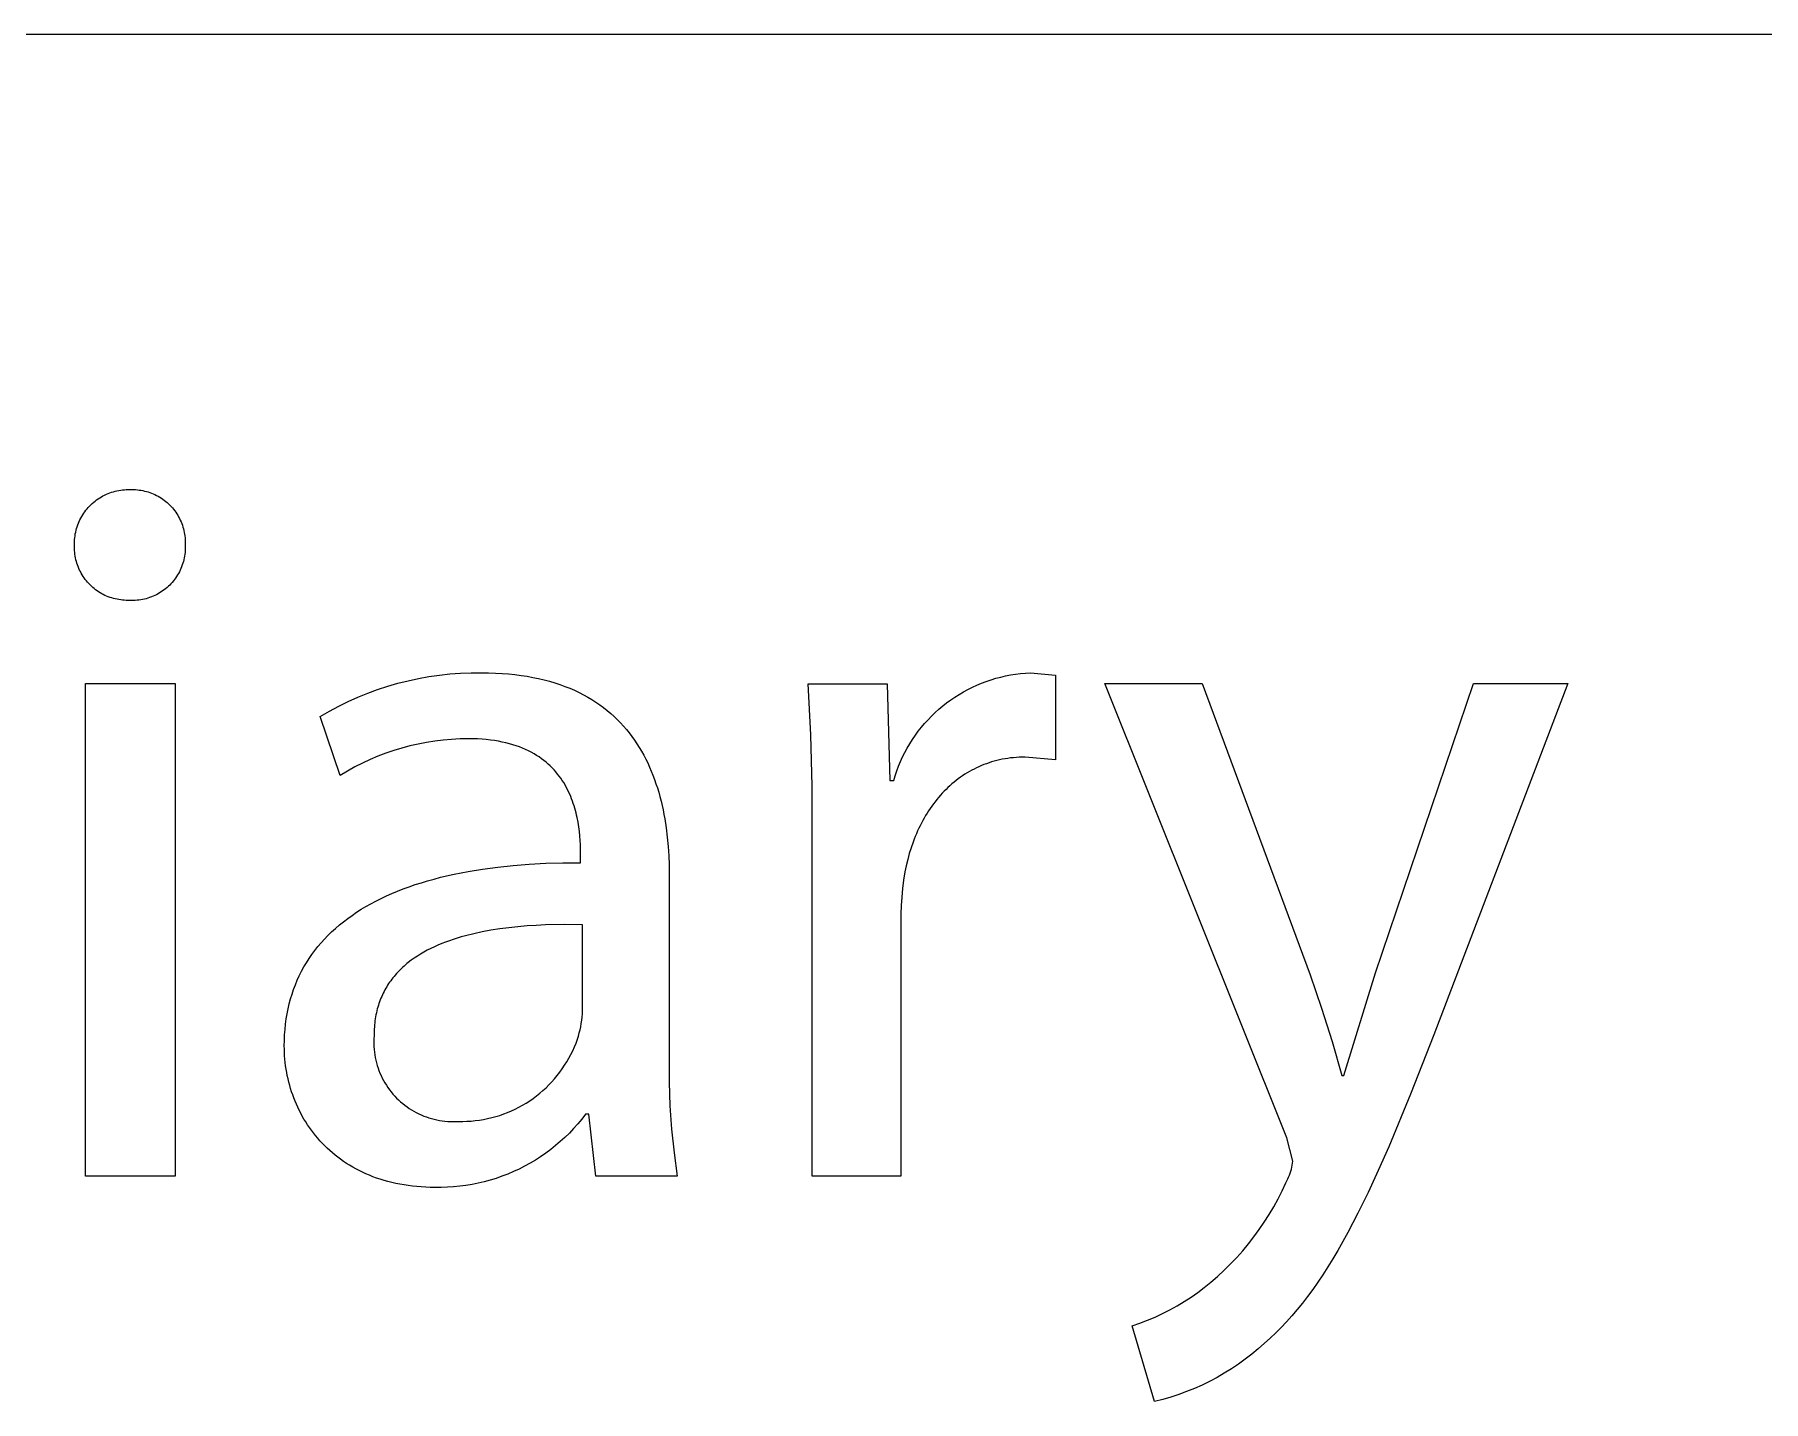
# Model space of a CAD drawing. Header units: millimetres. Extents: x -962 to 3068, y -237 to 2578.
# Drawn here: x 2822.4 to 2890.9, y 159 to 213.2 of the extents above; entities that cross this region are included whole.
import ezdxf

# ---------------------------------------------------------------- set-up
doc = ezdxf.new("R2010")
doc.units = ezdxf.units.MM
doc.header["$MEASUREMENT"] = 0
doc.layers.add('Domyślny', color=7, linetype='Continuous', true_color=0x000000)

msp = doc.modelspace()

# ---------------------------------------------------------------- linework, layer by layer
at = {"layer": 'Domyślny', "color": 18, "lineweight": 15, "true_color": 0x000000}
for p, q in [((3063.983, 213.221), (1544.746, 213.221)), ((2824.679, 194.635), (2824.735, 194.684)), ((2824.735, 194.684), (2824.792, 194.73)), ((2824.792, 194.73), (2824.851, 194.775)), ((2824.851, 194.775), (2824.912, 194.818)), ((2824.912, 194.818), (2824.974, 194.858)), ((2824.974, 194.858), (2825.038, 194.897)), ((2825.038, 194.897), (2825.103, 194.933)), ((2825.103, 194.933), (2825.169, 194.966)), ((2825.169, 194.966), (2825.236, 194.998)), ((2825.236, 194.998), (2825.304, 195.027)), ((2825.304, 195.027), (2825.373, 195.054)), ((2825.373, 195.054), (2825.443, 195.078)), ((2825.443, 195.078), (2825.514, 195.1)), ((2825.514, 195.1), (2825.586, 195.119)), ((2825.586, 195.119), (2825.658, 195.136)), ((2825.658, 195.136), (2825.731, 195.151)), ((2825.731, 195.151), (2825.804, 195.162)), ((2825.804, 195.162), (2825.878, 195.172)), ((2825.878, 195.172), (2825.952, 195.179)), ((2825.952, 195.179), (2826.026, 195.183)), ((2826.026, 195.183), (2826.1, 195.184)), ((2826.1, 195.184), (2826.174, 195.183)), ((2826.174, 195.183), (2826.247, 195.185)), ((2826.247, 195.185), (2826.32, 195.185)), ((2826.32, 195.185), (2826.392, 195.182)), ((2826.392, 195.182), (2826.465, 195.176)), ((2826.465, 195.176), (2826.537, 195.168)), ((2826.537, 195.168), (2826.609, 195.158)), ((2826.609, 195.158), (2826.681, 195.145)), ((2826.681, 195.145), (2826.752, 195.129)), ((2826.752, 195.129), (2826.823, 195.111)), ((2826.823, 195.111), (2826.892, 195.091)), ((2826.892, 195.091), (2826.961, 195.068)), ((2826.961, 195.068), (2827.03, 195.042)), ((2827.03, 195.042), (2827.097, 195.015)), ((2827.097, 195.015), (2827.163, 194.985)), ((2827.163, 194.985), (2827.229, 194.953)), ((2827.229, 194.953), (2827.293, 194.918)), ((2827.293, 194.918), (2827.356, 194.882)), ((2827.356, 194.882), (2827.417, 194.843)), ((2827.417, 194.843), (2827.477, 194.802)), ((2827.477, 194.802), (2827.536, 194.759)), ((2827.536, 194.759), (2827.593, 194.714)), ((2827.593, 194.714), (2827.649, 194.667)), ((2824.19, 193.988), (2824.224, 194.054)), ((2824.224, 194.054), (2824.26, 194.119)), ((2824.26, 194.119), (2824.298, 194.182)), ((2824.298, 194.182), (2824.339, 194.244)), ((2824.339, 194.244), (2824.381, 194.305)), ((2824.381, 194.305), (2824.426, 194.364)), ((2824.426, 194.364), (2824.473, 194.422)), ((2824.473, 194.422), (2824.521, 194.478)), ((2824.521, 194.478), (2824.572, 194.532)), ((2824.572, 194.532), (2824.624, 194.584)), ((2824.624, 194.584), (2824.679, 194.635)), ((2827.649, 194.667), (2827.703, 194.618)), ((2827.703, 194.618), (2827.755, 194.567)), ((2827.755, 194.567), (2827.806, 194.515)), ((2827.806, 194.515), (2827.854, 194.46)), ((2827.854, 194.46), (2827.901, 194.405)), ((2827.901, 194.405), (2827.945, 194.347)), ((2827.945, 194.347), (2827.988, 194.288)), ((2827.988, 194.288), (2828.029, 194.228)), ((2828.029, 194.228), (2828.067, 194.166)), ((2828.067, 194.166), (2828.103, 194.103)), ((2828.103, 194.103), (2828.137, 194.038)), ((2828.137, 194.038), (2828.169, 193.973)), ((2823.985, 193.279), (2823.994, 193.352)), ((2823.994, 193.352), (2824.006, 193.425)), ((2824.006, 193.425), (2824.02, 193.498)), ((2824.02, 193.498), (2824.037, 193.57)), ((2824.037, 193.57), (2824.056, 193.642)), ((2824.056, 193.642), (2824.078, 193.713)), ((2824.078, 193.713), (2824.103, 193.783)), ((2824.103, 193.783), (2824.129, 193.852)), ((2824.129, 193.852), (2824.159, 193.92)), ((2824.159, 193.92), (2824.19, 193.988)), ((2828.169, 193.973), (2828.199, 193.906)), ((2828.199, 193.906), (2828.226, 193.839)), ((2828.226, 193.839), (2828.251, 193.77)), ((2828.251, 193.77), (2828.273, 193.701)), ((2828.273, 193.701), (2828.293, 193.631)), ((2828.293, 193.631), (2828.311, 193.561)), ((2828.311, 193.561), (2828.326, 193.489)), ((2828.326, 193.489), (2828.339, 193.418)), ((2828.339, 193.418), (2828.349, 193.346)), ((2828.349, 193.346), (2828.356, 193.273)), ((2823.971, 192.91), (2823.973, 192.982)), ((2823.972, 192.837), (2823.971, 192.91)), ((2823.972, 193.057), (2823.974, 193.131)), ((2823.973, 192.982), (2823.972, 193.057)), ((2823.975, 192.765), (2823.972, 192.837)), ((2823.974, 193.131), (2823.978, 193.205)), ((2823.981, 192.693), (2823.975, 192.765)), ((2823.978, 193.205), (2823.985, 193.279)), ((2823.989, 192.62), (2823.981, 192.693)), ((2828.355, 192.692), (2828.347, 192.619)), ((2828.36, 192.764), (2828.355, 192.692)), ((2828.356, 193.273), (2828.361, 193.201)), ((2828.363, 192.837), (2828.36, 192.764)), ((2828.361, 193.201), (2828.364, 193.128)), ((2828.364, 193.055), (2828.362, 192.982)), ((2828.362, 192.982), (2828.364, 192.91)), ((2828.364, 192.91), (2828.363, 192.837)), ((2828.364, 193.128), (2828.364, 193.055)), ((2824, 192.549), (2823.989, 192.62)), ((2824.013, 192.477), (2824, 192.549)), ((2824.029, 192.407), (2824.013, 192.477)), ((2824.047, 192.336), (2824.029, 192.407)), ((2824.067, 192.267), (2824.047, 192.336)), ((2824.09, 192.198), (2824.067, 192.267)), ((2824.115, 192.13), (2824.09, 192.198)), ((2824.143, 192.063), (2824.115, 192.13)), ((2824.173, 191.997), (2824.143, 192.063)), ((2824.205, 191.932), (2824.173, 191.997)), ((2828.164, 191.994), (2828.132, 191.928)), ((2828.194, 192.06), (2828.164, 191.994)), ((2828.221, 192.127), (2828.194, 192.06)), ((2828.246, 192.196), (2828.221, 192.127)), ((2828.269, 192.265), (2828.246, 192.196)), ((2828.29, 192.334), (2828.269, 192.265)), ((2828.308, 192.405), (2828.29, 192.334)), ((2828.323, 192.476), (2828.308, 192.405)), ((2828.336, 192.547), (2828.323, 192.476)), ((2828.347, 192.619), (2828.336, 192.547)), ((2824.239, 191.868), (2824.205, 191.932)), ((2824.276, 191.805), (2824.239, 191.868)), ((2824.314, 191.744), (2824.276, 191.805)), ((2824.355, 191.684), (2824.314, 191.744)), ((2824.398, 191.625), (2824.355, 191.684)), ((2824.443, 191.568), (2824.398, 191.625)), ((2824.489, 191.513), (2824.443, 191.568)), ((2824.538, 191.459), (2824.489, 191.513)), ((2824.589, 191.407), (2824.538, 191.459)), ((2824.641, 191.357), (2824.589, 191.407)), ((2824.695, 191.308), (2824.641, 191.357)), ((2824.75, 191.262), (2824.695, 191.308)), ((2824.808, 191.217), (2824.75, 191.262)), ((2827.586, 191.256), (2827.528, 191.211)), ((2827.641, 191.303), (2827.586, 191.256)), ((2827.695, 191.351), (2827.641, 191.303)), ((2827.748, 191.402), (2827.695, 191.351)), ((2827.798, 191.454), (2827.748, 191.402)), ((2827.847, 191.508), (2827.798, 191.454)), ((2827.894, 191.564), (2827.847, 191.508)), ((2827.939, 191.621), (2827.894, 191.564)), ((2827.982, 191.68), (2827.939, 191.621)), ((2828.022, 191.74), (2827.982, 191.68)), ((2828.061, 191.801), (2828.022, 191.74)), ((2828.098, 191.864), (2828.061, 191.801)), ((2828.132, 191.928), (2828.098, 191.864)), ((2824.866, 191.174), (2824.808, 191.217)), ((2824.926, 191.134), (2824.866, 191.174)), ((2824.988, 191.095), (2824.926, 191.134)), ((2825.051, 191.059), (2824.988, 191.095)), ((2825.115, 191.025), (2825.051, 191.059)), ((2825.18, 190.993), (2825.115, 191.025)), ((2825.246, 190.963), (2825.18, 190.993)), ((2825.313, 190.936), (2825.246, 190.963)), ((2825.381, 190.911), (2825.313, 190.936)), ((2825.45, 190.888), (2825.381, 190.911)), ((2825.52, 190.868), (2825.45, 190.888)), ((2825.59, 190.85), (2825.52, 190.868)), ((2825.661, 190.835), (2825.59, 190.85)), ((2825.732, 190.822), (2825.661, 190.835)), ((2825.804, 190.812), (2825.732, 190.822)), ((2825.876, 190.804), (2825.804, 190.812)), ((2825.949, 190.798), (2825.876, 190.804)), ((2826.021, 190.795), (2825.949, 190.798)), ((2826.094, 190.795), (2826.021, 190.795)), ((2826.166, 190.79), (2826.094, 190.795)), ((2826.239, 190.788), (2826.166, 190.79)), ((2826.312, 190.788), (2826.239, 190.788)), ((2826.384, 190.791), (2826.312, 190.788)), ((2826.457, 190.797), (2826.384, 190.791)), ((2826.529, 190.805), (2826.457, 190.797)), ((2826.601, 190.815), (2826.529, 190.805)), ((2826.673, 190.828), (2826.601, 190.815)), ((2826.744, 190.843), (2826.673, 190.828)), ((2826.814, 190.861), (2826.744, 190.843)), ((2826.884, 190.881), (2826.814, 190.861)), ((2826.953, 190.904), (2826.884, 190.881)), ((2827.021, 190.929), (2826.953, 190.904)), ((2827.089, 190.957), (2827.021, 190.929)), ((2827.155, 190.986), (2827.089, 190.957)), ((2827.22, 191.018), (2827.155, 190.986)), ((2827.285, 191.052), (2827.22, 191.018)), ((2827.348, 191.089), (2827.285, 191.052)), ((2827.409, 191.128), (2827.348, 191.089)), ((2827.469, 191.168), (2827.409, 191.128)), ((2827.528, 191.211), (2827.469, 191.168)), ((2838.026, 187.771), (2838.441, 187.831)), ((2838.441, 187.831), (2838.859, 187.876)), ((2838.859, 187.876), (2839.277, 187.906)), ((2839.277, 187.906), (2839.697, 187.923)), ((2839.697, 187.923), (2840.117, 187.924)), ((2840.117, 187.924), (2840.393, 187.921)), ((2840.393, 187.921), (2840.663, 187.912)), ((2840.663, 187.912), (2840.927, 187.898)), ((2840.927, 187.898), (2841.184, 187.878)), ((2841.184, 187.878), (2841.435, 187.852)), ((2841.435, 187.852), (2841.68, 187.82)), ((2860.893, 187.799), (2861.088, 187.837)), ((2861.088, 187.837), (2861.285, 187.868)), ((2861.285, 187.868), (2861.483, 187.893)), ((2861.483, 187.893), (2861.682, 187.91)), ((2861.682, 187.91), (2861.881, 187.921)), ((2861.881, 187.921), (2862.874, 187.828)), ((2862.874, 187.828), (2862.874, 184.472)), ((2824.403, 187.493), (2827.959, 187.493)), ((2824.403, 167.966), (2824.403, 187.493)), ((2827.959, 187.493), (2827.959, 167.966)), ((2835.598, 187.114), (2835.993, 187.259)), ((2835.993, 187.259), (2836.392, 187.389)), ((2836.392, 187.389), (2836.795, 187.506)), ((2836.795, 187.506), (2837.202, 187.608)), ((2837.202, 187.608), (2837.612, 187.697)), ((2837.612, 187.697), (2838.026, 187.771)), ((2841.68, 187.82), (2841.918, 187.784)), ((2841.918, 187.784), (2842.151, 187.742)), ((2842.151, 187.742), (2842.377, 187.695)), ((2842.377, 187.695), (2842.597, 187.642)), ((2842.597, 187.642), (2842.812, 187.585)), ((2842.812, 187.585), (2843.021, 187.523)), ((2843.021, 187.523), (2843.223, 187.456)), ((2843.223, 187.456), (2843.42, 187.384)), ((2843.42, 187.384), (2843.612, 187.308)), ((2843.612, 187.308), (2843.798, 187.228)), ((2843.798, 187.228), (2843.978, 187.142)), ((2843.978, 187.142), (2844.153, 187.053)), ((2853.166, 185.463), (2853.064, 187.492)), ((2853.064, 187.492), (2856.191, 187.492)), ((2856.191, 187.492), (2856.298, 183.654)), ((2859.049, 187.067), (2859.22, 187.168)), ((2859.22, 187.168), (2859.396, 187.263)), ((2859.396, 187.263), (2859.574, 187.352)), ((2859.574, 187.352), (2859.755, 187.435)), ((2859.755, 187.435), (2859.939, 187.512)), ((2859.939, 187.512), (2860.126, 187.582)), ((2860.126, 187.582), (2860.315, 187.646)), ((2860.315, 187.646), (2860.506, 187.704)), ((2860.506, 187.704), (2860.698, 187.755)), ((2860.698, 187.755), (2860.893, 187.799)), ((2872.044, 169.496), (2864.824, 187.493)), ((2864.824, 187.493), (2868.689, 187.493)), ((2868.689, 187.493), (2872.97, 175.952)), ((2875.56, 176.032), (2879.439, 187.493)), ((2883.183, 187.493), (2877.869, 173.576)), ((2879.439, 187.493), (2883.183, 187.493)), ((2834.078, 186.403), (2834.449, 186.601)), ((2834.449, 186.601), (2834.826, 186.785)), ((2834.826, 186.785), (2835.209, 186.956)), ((2835.209, 186.956), (2835.598, 187.114)), ((2844.153, 187.053), (2844.323, 186.959)), ((2844.323, 186.959), (2844.487, 186.861)), ((2844.487, 186.861), (2844.647, 186.76)), ((2844.647, 186.76), (2844.801, 186.654)), ((2844.801, 186.654), (2844.95, 186.544)), ((2844.95, 186.544), (2845.094, 186.431)), ((2858.098, 186.345), (2858.246, 186.478)), ((2858.246, 186.478), (2858.398, 186.607)), ((2858.398, 186.607), (2858.555, 186.73)), ((2858.555, 186.73), (2858.715, 186.848)), ((2858.715, 186.848), (2858.88, 186.961)), ((2858.88, 186.961), (2859.049, 187.067)), ((2833.715, 186.193), (2834.078, 186.403)), ((2834.507, 183.858), (2833.715, 186.193)), ((2845.094, 186.431), (2845.233, 186.314)), ((2845.233, 186.314), (2845.367, 186.193)), ((2845.367, 186.193), (2845.496, 186.069)), ((2845.496, 186.069), (2845.621, 185.942)), ((2845.621, 185.942), (2845.741, 185.811)), ((2845.741, 185.811), (2845.856, 185.678)), ((2857.554, 185.762), (2857.682, 185.915)), ((2857.682, 185.915), (2857.816, 186.063)), ((2857.816, 186.063), (2857.955, 186.206)), ((2857.955, 186.206), (2858.098, 186.345)), ((2837.599, 185.098), (2837.273, 185.023)), ((2837.928, 185.162), (2837.599, 185.098)), ((2838.258, 185.214), (2837.928, 185.162)), ((2838.591, 185.254), (2838.258, 185.214)), ((2838.924, 185.284), (2838.591, 185.254)), ((2839.259, 185.301), (2838.924, 185.284)), ((2839.593, 185.307), (2839.259, 185.301)), ((2839.778, 185.305), (2839.593, 185.307)), ((2839.958, 185.299), (2839.778, 185.305)), ((2840.133, 185.288), (2839.958, 185.299)), ((2840.302, 185.274), (2840.133, 185.288)), ((2840.467, 185.256), (2840.302, 185.274)), ((2840.627, 185.234), (2840.467, 185.256)), ((2840.782, 185.209), (2840.627, 185.234)), ((2840.932, 185.179), (2840.782, 185.209)), ((2841.078, 185.147), (2840.932, 185.179)), ((2841.219, 185.111), (2841.078, 185.147)), ((2841.356, 185.071), (2841.219, 185.111)), ((2845.856, 185.678), (2845.967, 185.541)), ((2845.967, 185.541), (2846.074, 185.401)), ((2846.074, 185.401), (2846.176, 185.258)), ((2846.176, 185.258), (2846.274, 185.113)), ((2846.274, 185.113), (2846.367, 184.965)), ((2853.22, 183.431), (2853.166, 185.463)), ((2856.993, 184.939), (2857.094, 185.111)), ((2857.094, 185.111), (2857.201, 185.28)), ((2857.201, 185.28), (2857.313, 185.445)), ((2857.313, 185.445), (2857.431, 185.605)), ((2857.431, 185.605), (2857.554, 185.762)), ((2835.691, 184.482), (2835.387, 184.341)), ((2835.999, 184.612), (2835.691, 184.482)), ((2836.312, 184.731), (2835.999, 184.612)), ((2836.629, 184.84), (2836.312, 184.731)), ((2836.949, 184.937), (2836.629, 184.84)), ((2837.273, 185.023), (2836.949, 184.937)), ((2841.488, 185.029), (2841.356, 185.071)), ((2841.616, 184.983), (2841.488, 185.029)), ((2841.74, 184.935), (2841.616, 184.983)), ((2841.859, 184.883), (2841.74, 184.935)), ((2841.975, 184.829), (2841.859, 184.883)), ((2842.086, 184.772), (2841.975, 184.829)), ((2842.193, 184.712), (2842.086, 184.772)), ((2842.296, 184.65), (2842.193, 184.712)), ((2842.396, 184.586), (2842.296, 184.65)), ((2842.491, 184.519), (2842.396, 184.586)), ((2842.583, 184.45), (2842.491, 184.519)), ((2842.672, 184.378), (2842.583, 184.45)), ((2846.367, 184.965), (2846.457, 184.814)), ((2846.457, 184.814), (2846.542, 184.661)), ((2846.542, 184.661), (2846.623, 184.505)), ((2846.623, 184.505), (2846.7, 184.348)), ((2856.65, 184.22), (2856.727, 184.404)), ((2856.727, 184.404), (2856.81, 184.586)), ((2856.81, 184.586), (2856.899, 184.764)), ((2856.899, 184.764), (2856.993, 184.939)), ((2860.441, 184.418), (2860.337, 184.388)), ((2860.547, 184.445), (2860.441, 184.418)), ((2860.653, 184.471), (2860.547, 184.445)), ((2860.761, 184.493), (2860.653, 184.471)), ((2860.87, 184.513), (2860.761, 184.493)), ((2860.981, 184.531), (2860.87, 184.513)), ((2861.092, 184.546), (2860.981, 184.531)), ((2861.205, 184.558), (2861.092, 184.546)), ((2861.318, 184.567), (2861.205, 184.558)), ((2861.433, 184.574), (2861.318, 184.567)), ((2861.549, 184.578), (2861.433, 184.574)), ((2861.666, 184.58), (2861.549, 184.578)), ((2862.874, 184.472), (2861.666, 184.58)), ((2834.795, 184.029), (2834.507, 183.858)), ((2835.088, 184.19), (2834.795, 184.029)), ((2835.387, 184.341), (2835.088, 184.19)), ((2842.756, 184.305), (2842.672, 184.378)), ((2842.838, 184.23), (2842.756, 184.305)), ((2842.915, 184.153), (2842.838, 184.23)), ((2842.99, 184.074), (2842.915, 184.153)), ((2843.061, 183.993), (2842.99, 184.074)), ((2843.129, 183.911), (2843.061, 183.993)), ((2843.194, 183.828), (2843.129, 183.911)), ((2843.255, 183.743), (2843.194, 183.828)), ((2843.314, 183.656), (2843.255, 183.743)), ((2846.7, 184.348), (2846.774, 184.188)), ((2846.774, 184.188), (2846.844, 184.025)), ((2846.844, 184.025), (2846.909, 183.861)), ((2846.909, 183.861), (2846.972, 183.695)), ((2856.459, 183.654), (2856.516, 183.845)), ((2856.516, 183.845), (2856.58, 184.033)), ((2856.58, 184.033), (2856.65, 184.22)), ((2859.014, 183.718), (2858.929, 183.654)), ((2859.1, 183.781), (2859.014, 183.718)), ((2859.187, 183.841), (2859.1, 183.781)), ((2859.275, 183.899), (2859.187, 183.841)), ((2859.365, 183.955), (2859.275, 183.899)), ((2859.456, 184.008), (2859.365, 183.955)), ((2859.549, 184.06), (2859.456, 184.008)), ((2859.643, 184.109), (2859.549, 184.06)), ((2859.738, 184.156), (2859.643, 184.109)), ((2859.835, 184.2), (2859.738, 184.156)), ((2859.933, 184.243), (2859.835, 184.2)), ((2860.032, 184.282), (2859.933, 184.243)), ((2860.132, 184.32), (2860.032, 184.282)), ((2860.234, 184.355), (2860.132, 184.32)), ((2860.337, 184.388), (2860.234, 184.355)), ((2843.37, 183.569), (2843.314, 183.656)), ((2843.423, 183.481), (2843.37, 183.569)), ((2843.473, 183.391), (2843.423, 183.481)), ((2843.52, 183.301), (2843.473, 183.391)), ((2843.565, 183.21), (2843.52, 183.301)), ((2843.607, 183.118), (2843.565, 183.21)), ((2843.647, 183.025), (2843.607, 183.118)), ((2846.972, 183.695), (2847.03, 183.527)), ((2847.03, 183.527), (2847.085, 183.358)), ((2847.085, 183.358), (2847.137, 183.187)), ((2847.137, 183.187), (2847.185, 183.014)), ((2853.225, 181.399), (2853.22, 183.431)), ((2856.298, 183.654), (2856.459, 183.654)), ((2858.306, 183.066), (2858.235, 182.984)), ((2858.379, 183.147), (2858.306, 183.066)), ((2858.453, 183.225), (2858.379, 183.147)), ((2858.529, 183.301), (2858.453, 183.225)), ((2858.606, 183.376), (2858.529, 183.301)), ((2858.685, 183.448), (2858.606, 183.376)), ((2858.765, 183.519), (2858.685, 183.448)), ((2858.846, 183.588), (2858.765, 183.519)), ((2858.929, 183.654), (2858.846, 183.588)), ((2843.684, 182.932), (2843.647, 183.025)), ((2843.719, 182.839), (2843.684, 182.932)), ((2843.752, 182.745), (2843.719, 182.839)), ((2843.782, 182.651), (2843.752, 182.745)), ((2843.811, 182.557), (2843.782, 182.651)), ((2843.837, 182.463), (2843.811, 182.557)), ((2843.861, 182.369), (2843.837, 182.463)), ((2843.883, 182.275), (2843.861, 182.369)), ((2847.185, 183.014), (2847.23, 182.84)), ((2847.23, 182.84), (2847.271, 182.664)), ((2847.271, 182.664), (2847.31, 182.488)), ((2847.31, 182.488), (2847.345, 182.31)), ((2857.78, 182.359), (2857.721, 182.263)), ((2857.84, 182.453), (2857.78, 182.359)), ((2857.902, 182.546), (2857.84, 182.453)), ((2857.966, 182.637), (2857.902, 182.546)), ((2858.031, 182.727), (2857.966, 182.637)), ((2858.097, 182.814), (2858.031, 182.727)), ((2858.166, 182.9), (2858.097, 182.814)), ((2858.235, 182.984), (2858.166, 182.9)), ((2843.904, 182.182), (2843.883, 182.275)), ((2843.939, 181.996), (2843.904, 182.182)), ((2843.968, 181.812), (2843.939, 181.996)), ((2843.991, 181.631), (2843.968, 181.812)), ((2847.345, 182.31), (2847.377, 182.131)), ((2847.377, 182.131), (2847.433, 181.771)), ((2847.433, 181.771), (2847.477, 181.407)), ((2857.452, 181.758), (2857.403, 181.652)), ((2857.503, 181.862), (2857.452, 181.758)), ((2857.555, 181.965), (2857.503, 181.862)), ((2857.609, 182.066), (2857.555, 181.965)), ((2857.664, 182.165), (2857.609, 182.066)), ((2857.721, 182.263), (2857.664, 182.165)), ((2844.009, 181.454), (2843.991, 181.631)), ((2844.021, 181.281), (2844.009, 181.454)), ((2844.03, 181.114), (2844.021, 181.281)), ((2844.034, 180.952), (2844.03, 181.114)), ((2847.477, 181.407), (2847.511, 181.041)), ((2847.511, 181.041), (2847.534, 180.674)), ((2853.225, 167.965), (2853.225, 181.399)), ((2857.146, 180.989), (2857.074, 180.756)), ((2857.225, 181.215), (2857.146, 180.989)), ((2857.267, 181.327), (2857.225, 181.215)), ((2857.311, 181.437), (2857.267, 181.327)), ((2857.356, 181.545), (2857.311, 181.437)), ((2857.403, 181.652), (2857.356, 181.545)), ((2840.753, 180.223), (2841.369, 180.288)), ((2841.369, 180.288), (2842.006, 180.338)), ((2842.006, 180.338), (2842.663, 180.372)), ((2842.663, 180.372), (2843.339, 180.391)), ((2843.339, 180.391), (2844.036, 180.395)), ((2844.036, 180.798), (2844.034, 180.952)), ((2844.036, 180.395), (2844.036, 180.798)), ((2847.534, 180.674), (2847.547, 180.307)), ((2847.547, 180.307), (2847.552, 179.939)), ((2857.01, 180.519), (2856.952, 180.277)), ((2857.074, 180.756), (2857.01, 180.519)), ((2837.483, 179.525), (2837.727, 179.603)), ((2837.727, 179.603), (2837.976, 179.678)), ((2837.976, 179.678), (2838.23, 179.749)), ((2838.23, 179.749), (2838.49, 179.816)), ((2838.49, 179.816), (2839.024, 179.94)), ((2839.024, 179.94), (2839.58, 180.049)), ((2839.58, 180.049), (2840.156, 180.144)), ((2840.156, 180.144), (2840.753, 180.223)), ((2847.552, 179.939), (2847.552, 172.638)), ((2856.848, 179.7), (2856.804, 179.368)), ((2856.902, 180.03), (2856.848, 179.7)), ((2856.952, 180.277), (2856.902, 180.03)), ((2835.926, 178.877), (2836.133, 178.98)), ((2836.133, 178.98), (2836.344, 179.08)), ((2836.344, 179.08), (2836.561, 179.176)), ((2836.561, 179.176), (2836.784, 179.269)), ((2836.784, 179.269), (2837.011, 179.358)), ((2837.011, 179.358), (2837.244, 179.443)), ((2837.244, 179.443), (2837.483, 179.525)), ((2856.772, 179.035), (2856.751, 178.701)), ((2856.804, 179.368), (2856.772, 179.035)), ((2834.805, 178.185), (2834.978, 178.309)), ((2834.978, 178.309), (2835.156, 178.429)), ((2835.156, 178.429), (2835.341, 178.547)), ((2835.341, 178.547), (2835.53, 178.66)), ((2835.53, 178.66), (2835.726, 178.77)), ((2835.726, 178.77), (2835.926, 178.877)), ((2856.751, 178.701), (2856.741, 178.366)), ((2856.741, 178.366), (2856.741, 167.965)), ((2834.023, 177.513), (2834.168, 177.654)), ((2834.168, 177.654), (2834.319, 177.792)), ((2834.319, 177.792), (2834.475, 177.926)), ((2834.475, 177.926), (2834.637, 178.057)), ((2834.637, 178.057), (2834.805, 178.185)), ((2839.802, 177.58), (2839.471, 177.497)), ((2840.14, 177.653), (2839.802, 177.58)), ((2840.486, 177.716), (2840.14, 177.653)), ((2840.837, 177.771), (2840.486, 177.716)), ((2841.194, 177.818), (2840.837, 177.771)), ((2841.554, 177.856), (2841.194, 177.818)), ((2841.918, 177.887), (2841.554, 177.856)), ((2842.284, 177.911), (2841.918, 177.887)), ((2842.651, 177.928), (2842.284, 177.911)), ((2843.386, 177.945), (2842.651, 177.928)), ((2844.116, 177.939), (2843.386, 177.945)), ((2844.116, 174.53), (2844.116, 177.939)), ((2833.383, 176.756), (2833.5, 176.914)), ((2833.5, 176.914), (2833.622, 177.069)), ((2833.622, 177.069), (2833.75, 177.22)), ((2833.75, 177.22), (2833.884, 177.368)), ((2833.884, 177.368), (2834.023, 177.513)), ((2837.963, 176.925), (2837.828, 176.852)), ((2838.101, 176.995), (2837.963, 176.925)), ((2838.242, 177.062), (2838.101, 176.995)), ((2838.386, 177.126), (2838.242, 177.062)), ((2838.533, 177.188), (2838.386, 177.126)), ((2838.683, 177.246), (2838.533, 177.188)), ((2838.836, 177.302), (2838.683, 177.246)), ((2838.991, 177.354), (2838.836, 177.302)), ((2839.148, 177.405), (2838.991, 177.354)), ((2839.308, 177.452), (2839.148, 177.405)), ((2839.471, 177.497), (2839.308, 177.452)), ((2832.975, 176.091), (2833.069, 176.262)), ((2833.069, 176.262), (2833.168, 176.43)), ((2833.168, 176.43), (2833.273, 176.595)), ((2833.273, 176.595), (2833.383, 176.756)), ((2836.935, 176.202), (2836.884, 176.152)), ((2836.988, 176.251), (2836.935, 176.202)), ((2837.042, 176.3), (2836.988, 176.251)), ((2837.096, 176.347), (2837.042, 176.3)), ((2837.152, 176.394), (2837.096, 176.347)), ((2837.209, 176.44), (2837.152, 176.394)), ((2837.325, 176.529), (2837.209, 176.44)), ((2837.446, 176.614), (2837.325, 176.529)), ((2837.57, 176.697), (2837.446, 176.614)), ((2837.697, 176.776), (2837.57, 176.697)), ((2837.828, 176.852), (2837.697, 176.776)), ((2832.661, 175.373), (2832.731, 175.557)), ((2832.731, 175.557), (2832.807, 175.738)), ((2832.807, 175.738), (2832.888, 175.916)), ((2832.888, 175.916), (2832.975, 176.091)), ((2836.39, 175.542), (2836.352, 175.481)), ((2836.429, 175.602), (2836.39, 175.542)), ((2836.469, 175.661), (2836.429, 175.602)), ((2836.511, 175.719), (2836.469, 175.661)), ((2836.553, 175.777), (2836.511, 175.719)), ((2836.597, 175.833), (2836.553, 175.777)), ((2836.642, 175.888), (2836.597, 175.833)), ((2836.688, 175.943), (2836.642, 175.888)), ((2836.735, 175.997), (2836.688, 175.943)), ((2836.784, 176.049), (2836.735, 175.997)), ((2836.833, 176.101), (2836.784, 176.049)), ((2836.884, 176.152), (2836.833, 176.101)), ((2872.97, 175.952), (2873.42, 174.634)), ((2874.299, 171.966), (2875.56, 176.032)), ((2832.488, 174.801), (2832.54, 174.995)), ((2832.54, 174.995), (2832.598, 175.186)), ((2832.598, 175.186), (2832.661, 175.373)), ((2836.046, 174.816), (2836.022, 174.744)), ((2836.07, 174.887), (2836.046, 174.816)), ((2836.096, 174.957), (2836.07, 174.887)), ((2836.124, 175.026), (2836.096, 174.957)), ((2836.153, 175.094), (2836.124, 175.026)), ((2836.183, 175.161), (2836.153, 175.094)), ((2836.214, 175.227), (2836.183, 175.161)), ((2836.247, 175.292), (2836.214, 175.227)), ((2836.281, 175.356), (2836.247, 175.292)), ((2836.316, 175.419), (2836.281, 175.356)), ((2836.352, 175.481), (2836.316, 175.419)), ((2832.342, 173.993), (2832.369, 174.2)), ((2832.369, 174.2), (2832.403, 174.403)), ((2832.403, 174.403), (2832.443, 174.604)), ((2832.443, 174.604), (2832.488, 174.801)), ((2835.888, 174.131), (2835.877, 174.049)), ((2835.899, 174.211), (2835.888, 174.131)), ((2835.913, 174.291), (2835.899, 174.211)), ((2835.927, 174.369), (2835.913, 174.291)), ((2835.943, 174.446), (2835.927, 174.369)), ((2835.961, 174.522), (2835.943, 174.446)), ((2835.98, 174.597), (2835.961, 174.522)), ((2836, 174.671), (2835.98, 174.597)), ((2836.022, 174.744), (2836, 174.671)), ((2844.069, 174.022), (2844.087, 174.148)), ((2844.087, 174.148), (2844.101, 174.275)), ((2844.101, 174.275), (2844.111, 174.403)), ((2844.111, 174.403), (2844.116, 174.53)), ((2873.42, 174.634), (2873.836, 173.305)), ((2832.296, 173.354), (2832.305, 173.57)), ((2832.305, 173.57), (2832.32, 173.783)), ((2832.32, 173.783), (2832.342, 173.993)), ((2835.849, 173.537), (2835.842, 173.429)), ((2835.85, 173.625), (2835.849, 173.537)), ((2835.852, 173.712), (2835.85, 173.625)), ((2835.856, 173.798), (2835.852, 173.712)), ((2835.862, 173.883), (2835.856, 173.798)), ((2835.869, 173.967), (2835.862, 173.883)), ((2835.877, 174.049), (2835.869, 173.967)), ((2843.915, 173.403), (2843.954, 173.525)), ((2843.954, 173.525), (2843.989, 173.647)), ((2843.989, 173.647), (2844.02, 173.771)), ((2844.02, 173.771), (2844.047, 173.896)), ((2844.047, 173.896), (2844.069, 174.022)), ((2877.869, 173.576), (2876.947, 171.214)), ((2832.292, 173.135), (2832.296, 173.354)), ((2832.294, 173.003), (2832.292, 173.135)), ((2832.298, 172.871), (2832.294, 173.003)), ((2832.306, 172.739), (2832.298, 172.871)), ((2835.842, 173.429), (2835.838, 173.321)), ((2835.838, 173.321), (2835.839, 173.212)), ((2835.839, 173.212), (2835.843, 173.104)), ((2835.843, 173.104), (2835.851, 172.996)), ((2835.851, 172.996), (2835.862, 172.888)), ((2835.862, 172.888), (2835.877, 172.781)), ((2835.877, 172.781), (2835.896, 172.674)), ((2843.577, 172.648), (2843.655, 172.794)), ((2843.655, 172.794), (2843.728, 172.943)), ((2843.728, 172.943), (2843.795, 173.094)), ((2843.795, 173.094), (2843.858, 173.248)), ((2843.858, 173.248), (2843.915, 173.403)), ((2873.836, 173.305), (2874.218, 171.966)), ((2832.316, 172.607), (2832.306, 172.739)), ((2832.33, 172.476), (2832.316, 172.607)), ((2832.346, 172.345), (2832.33, 172.476)), ((2832.365, 172.214), (2832.346, 172.345)), ((2832.387, 172.084), (2832.365, 172.214)), ((2832.412, 171.955), (2832.387, 172.084)), ((2835.896, 172.674), (2835.919, 172.568)), ((2835.919, 172.568), (2835.945, 172.463)), ((2835.945, 172.463), (2835.975, 172.359)), ((2835.975, 172.359), (2836.009, 172.255)), ((2836.009, 172.255), (2836.046, 172.154)), ((2836.046, 172.154), (2836.086, 172.053)), ((2843.117, 171.961), (2843.218, 172.092)), ((2843.218, 172.092), (2843.315, 172.226)), ((2843.315, 172.226), (2843.407, 172.364)), ((2843.407, 172.364), (2843.495, 172.505)), ((2843.495, 172.505), (2843.577, 172.648)), ((2847.552, 172.638), (2847.552, 171.701)), ((2832.441, 171.826), (2832.412, 171.955)), ((2832.472, 171.698), (2832.441, 171.826)), ((2832.506, 171.57), (2832.472, 171.698)), ((2832.542, 171.444), (2832.506, 171.57)), ((2832.582, 171.318), (2832.542, 171.444)), ((2836.086, 172.053), (2836.13, 171.954)), ((2836.13, 171.954), (2836.177, 171.856)), ((2836.177, 171.856), (2836.228, 171.76)), ((2836.228, 171.76), (2836.282, 171.666)), ((2836.282, 171.666), (2836.339, 171.574)), ((2836.339, 171.574), (2836.399, 171.484)), ((2836.399, 171.484), (2836.463, 171.396)), ((2836.463, 171.396), (2836.529, 171.31)), ((2842.547, 171.362), (2842.669, 171.474)), ((2842.669, 171.474), (2842.787, 171.59)), ((2842.787, 171.59), (2842.901, 171.71)), ((2842.901, 171.71), (2843.011, 171.834)), ((2843.011, 171.834), (2843.117, 171.961)), ((2847.552, 171.701), (2847.584, 170.764)), ((2874.218, 171.966), (2874.299, 171.966)), ((2832.625, 171.193), (2832.582, 171.318)), ((2832.671, 171.069), (2832.625, 171.193)), ((2832.719, 170.946), (2832.671, 171.069)), ((2832.771, 170.825), (2832.719, 170.946)), ((2832.826, 170.704), (2832.771, 170.825)), ((2832.883, 170.585), (2832.826, 170.704)), ((2836.529, 171.31), (2836.598, 171.227)), ((2836.598, 171.227), (2836.671, 171.146)), ((2836.671, 171.146), (2836.745, 171.068)), ((2836.745, 171.068), (2836.823, 170.992)), ((2836.823, 170.992), (2836.903, 170.919)), ((2836.903, 170.919), (2836.986, 170.849)), ((2836.986, 170.849), (2837.07, 170.781)), ((2837.07, 170.781), (2837.158, 170.717)), ((2837.158, 170.717), (2837.247, 170.655)), ((2841.448, 170.629), (2841.596, 170.704)), ((2841.596, 170.704), (2841.741, 170.784)), ((2841.741, 170.784), (2841.883, 170.869)), ((2841.883, 170.869), (2842.022, 170.958)), ((2842.022, 170.958), (2842.159, 171.052)), ((2842.159, 171.052), (2842.291, 171.151)), ((2842.291, 171.151), (2842.421, 171.255)), ((2842.421, 171.255), (2842.547, 171.362)), ((2847.584, 170.764), (2847.649, 169.829)), ((2876.947, 171.214), (2876.084, 169.135)), ((2832.943, 170.467), (2832.883, 170.585)), ((2833.007, 170.35), (2832.943, 170.467)), ((2833.073, 170.235), (2833.007, 170.35)), ((2833.142, 170.121), (2833.073, 170.235)), ((2833.214, 170.009), (2833.142, 170.121)), ((2833.289, 169.898), (2833.214, 170.009)), ((2837.247, 170.655), (2837.339, 170.597)), ((2837.339, 170.597), (2837.432, 170.542)), ((2837.432, 170.542), (2837.527, 170.49)), ((2837.527, 170.49), (2837.624, 170.442)), ((2837.624, 170.442), (2837.723, 170.397)), ((2837.723, 170.397), (2837.823, 170.355)), ((2837.823, 170.355), (2837.924, 170.317)), ((2837.924, 170.317), (2838.027, 170.282)), ((2838.027, 170.282), (2838.131, 170.251)), ((2838.131, 170.251), (2838.236, 170.224)), ((2838.236, 170.224), (2838.341, 170.2)), ((2838.341, 170.2), (2838.448, 170.179)), ((2838.448, 170.179), (2838.555, 170.163)), ((2838.555, 170.163), (2838.663, 170.15)), ((2838.663, 170.15), (2838.771, 170.141)), ((2838.771, 170.141), (2838.879, 170.136)), ((2838.879, 170.136), (2838.987, 170.134)), ((2838.987, 170.134), (2839.096, 170.136)), ((2839.096, 170.136), (2839.204, 170.142)), ((2839.204, 170.142), (2839.37, 170.141)), ((2839.37, 170.141), (2839.535, 170.145)), ((2839.535, 170.145), (2839.7, 170.155)), ((2839.7, 170.155), (2839.865, 170.171)), ((2839.865, 170.171), (2840.03, 170.192)), ((2840.03, 170.192), (2840.193, 170.219)), ((2840.193, 170.219), (2840.355, 170.251)), ((2840.355, 170.251), (2840.517, 170.289)), ((2840.517, 170.289), (2840.676, 170.332)), ((2840.676, 170.332), (2840.835, 170.381)), ((2840.835, 170.381), (2840.991, 170.435)), ((2840.991, 170.435), (2841.146, 170.495)), ((2841.146, 170.495), (2841.298, 170.559)), ((2841.298, 170.559), (2841.448, 170.629)), ((2843.928, 170.04), (2843.764, 169.857)), ((2844.086, 170.229), (2843.928, 170.04)), ((2844.237, 170.424), (2844.086, 170.229)), ((2844.371, 170.424), (2844.237, 170.424)), ((2844.639, 167.968), (2844.371, 170.424)), ((2833.366, 169.79), (2833.289, 169.898)), ((2833.447, 169.683), (2833.366, 169.79)), ((2833.531, 169.577), (2833.447, 169.683)), ((2833.617, 169.474), (2833.531, 169.577)), ((2833.707, 169.372), (2833.617, 169.474)), ((2833.799, 169.273), (2833.707, 169.372)), ((2843.236, 169.341), (2843.048, 169.181)), ((2843.418, 169.507), (2843.236, 169.341)), ((2843.594, 169.679), (2843.418, 169.507)), ((2843.764, 169.857), (2843.594, 169.679)), ((2847.649, 169.829), (2847.745, 168.896)), ((2872.286, 168.57), (2872.044, 169.496)), ((2833.894, 169.175), (2833.799, 169.273)), ((2833.992, 169.08), (2833.894, 169.175)), ((2834.093, 168.987), (2833.992, 169.08)), ((2834.197, 168.896), (2834.093, 168.987)), ((2834.304, 168.808), (2834.197, 168.896)), ((2834.413, 168.722), (2834.304, 168.808)), ((2834.526, 168.638), (2834.413, 168.722)), ((2834.641, 168.557), (2834.526, 168.638)), ((2842.455, 168.741), (2842.248, 168.608)), ((2842.658, 168.881), (2842.455, 168.741)), ((2842.856, 169.028), (2842.658, 168.881)), ((2843.048, 169.181), (2842.856, 169.028)), ((2847.745, 168.896), (2847.874, 167.968)), ((2876.084, 169.135), (2875.669, 168.195)), ((2827.959, 167.966), (2824.403, 167.966)), ((2834.759, 168.478), (2834.641, 168.557)), ((2834.88, 168.402), (2834.759, 168.478)), ((2835.004, 168.329), (2834.88, 168.402)), ((2835.131, 168.258), (2835.004, 168.329)), ((2835.261, 168.191), (2835.131, 168.258)), ((2835.393, 168.126), (2835.261, 168.191)), ((2835.529, 168.064), (2835.393, 168.126)), ((2835.667, 168.005), (2835.529, 168.064)), ((2835.808, 167.949), (2835.667, 168.005)), ((2835.952, 167.897), (2835.808, 167.949)), ((2840.921, 167.964), (2840.689, 167.884)), ((2841.151, 168.052), (2840.921, 167.964)), ((2841.378, 168.149), (2841.151, 168.052)), ((2841.601, 168.252), (2841.378, 168.149)), ((2841.821, 168.364), (2841.601, 168.252)), ((2842.037, 168.482), (2841.821, 168.364)), ((2842.248, 168.608), (2842.037, 168.482)), ((2847.874, 167.968), (2844.639, 167.968)), ((2856.741, 167.965), (2853.225, 167.965)), ((2872.113, 167.934), (2872.144, 168.011)), ((2872.144, 168.011), (2872.173, 168.088)), ((2872.173, 168.088), (2872.199, 168.167)), ((2872.199, 168.167), (2872.222, 168.246)), ((2872.222, 168.246), (2872.242, 168.326)), ((2872.242, 168.326), (2872.259, 168.407)), ((2872.259, 168.407), (2872.274, 168.488)), ((2872.274, 168.488), (2872.286, 168.57)), ((2875.669, 168.195), (2875.262, 167.317)), ((2836.099, 167.847), (2835.952, 167.897)), ((2836.248, 167.801), (2836.099, 167.847)), ((2836.401, 167.758), (2836.248, 167.801)), ((2836.556, 167.719), (2836.401, 167.758)), ((2836.714, 167.683), (2836.556, 167.719)), ((2836.875, 167.65), (2836.714, 167.683)), ((2837.039, 167.621), (2836.875, 167.65)), ((2837.206, 167.596), (2837.039, 167.621)), ((2837.375, 167.575), (2837.206, 167.596)), ((2837.547, 167.557), (2837.375, 167.575)), ((2837.722, 167.543), (2837.547, 167.557)), ((2837.9, 167.533), (2837.722, 167.543)), ((2838.081, 167.527), (2837.9, 167.533)), ((2838.265, 167.525), (2838.081, 167.527)), ((2838.511, 167.523), (2838.265, 167.525)), ((2838.757, 167.53), (2838.511, 167.523)), ((2839.003, 167.546), (2838.757, 167.53)), ((2839.248, 167.569), (2839.003, 167.546)), ((2839.492, 167.601), (2839.248, 167.569)), ((2839.735, 167.641), (2839.492, 167.601)), ((2839.976, 167.69), (2839.735, 167.641)), ((2840.216, 167.746), (2839.976, 167.69)), ((2840.453, 167.811), (2840.216, 167.746)), ((2840.689, 167.884), (2840.453, 167.811)), ((2871.693, 167.071), (2871.854, 167.388)), ((2871.854, 167.388), (2872.004, 167.711)), ((2872.004, 167.711), (2872.043, 167.784)), ((2872.043, 167.784), (2872.079, 167.859)), ((2872.079, 167.859), (2872.113, 167.934)), ((2875.262, 167.317), (2874.861, 166.498)), ((2871.341, 166.451), (2871.522, 166.758)), ((2871.522, 166.758), (2871.693, 167.071)), ((2870.949, 165.856), (2871.15, 166.151)), ((2871.15, 166.151), (2871.341, 166.451)), ((2874.861, 166.498), (2874.463, 165.737)), ((2870.292, 165.014), (2870.52, 165.288)), ((2870.52, 165.288), (2870.739, 165.569)), ((2870.739, 165.569), (2870.949, 165.856)), ((2874.463, 165.737), (2874.067, 165.029)), ((2869.809, 164.49), (2870.055, 164.749)), ((2870.055, 164.749), (2870.292, 165.014)), ((2873.869, 164.695), (2873.671, 164.373)), ((2874.067, 165.029), (2873.869, 164.695)), ((2869.025, 163.766), (2869.294, 163.999)), ((2869.294, 163.999), (2869.556, 164.24)), ((2869.556, 164.24), (2869.809, 164.49)), ((2873.472, 164.063), (2873.272, 163.765)), ((2873.671, 164.373), (2873.472, 164.063)), ((2867.971, 163), (2868.244, 163.178)), ((2868.244, 163.178), (2868.511, 163.365)), ((2868.511, 163.365), (2868.771, 163.561)), ((2868.771, 163.561), (2869.025, 163.766)), ((2872.868, 163.202), (2872.663, 162.937)), ((2873.07, 163.478), (2872.868, 163.202)), ((2873.272, 163.765), (2873.07, 163.478)), ((2866.822, 162.387), (2867.117, 162.525)), ((2867.117, 162.525), (2867.407, 162.674)), ((2867.407, 162.674), (2867.692, 162.832)), ((2867.692, 162.832), (2867.971, 163)), ((2872.456, 162.682), (2872.247, 162.437)), ((2872.663, 162.937), (2872.456, 162.682)), ((2865.911, 162.034), (2866.219, 162.141)), ((2866.797, 159.042), (2865.911, 162.034)), ((2866.219, 162.141), (2866.523, 162.259)), ((2866.523, 162.259), (2866.822, 162.387)), ((2871.821, 161.976), (2871.604, 161.759)), ((2872.036, 162.202), (2871.821, 161.976)), ((2872.247, 162.437), (2872.036, 162.202)), ((2870.91, 161.129), (2870.655, 160.916)), ((2871.159, 161.35), (2870.91, 161.129)), ((2871.383, 161.55), (2871.159, 161.35)), ((2871.604, 161.759), (2871.383, 161.55)), ((2870.122, 160.517), (2869.846, 160.332)), ((2870.392, 160.712), (2870.122, 160.517)), ((2870.655, 160.916), (2870.392, 160.712)), ((2868.98, 159.835), (2868.681, 159.69)), ((2869.274, 159.991), (2868.98, 159.835)), ((2869.563, 160.156), (2869.274, 159.991)), ((2869.846, 160.332), (2869.563, 160.156)), ((2867.12, 159.122), (2866.797, 159.042)), ((2867.439, 159.214), (2867.12, 159.122)), ((2867.756, 159.317), (2867.439, 159.214)), ((2868.068, 159.43), (2867.756, 159.317)), ((2868.377, 159.555), (2868.068, 159.43)), ((2868.681, 159.69), (2868.377, 159.555))]:
    msp.add_line(p, q, dxfattribs=at)

doc.saveas('drawing.dxf')
